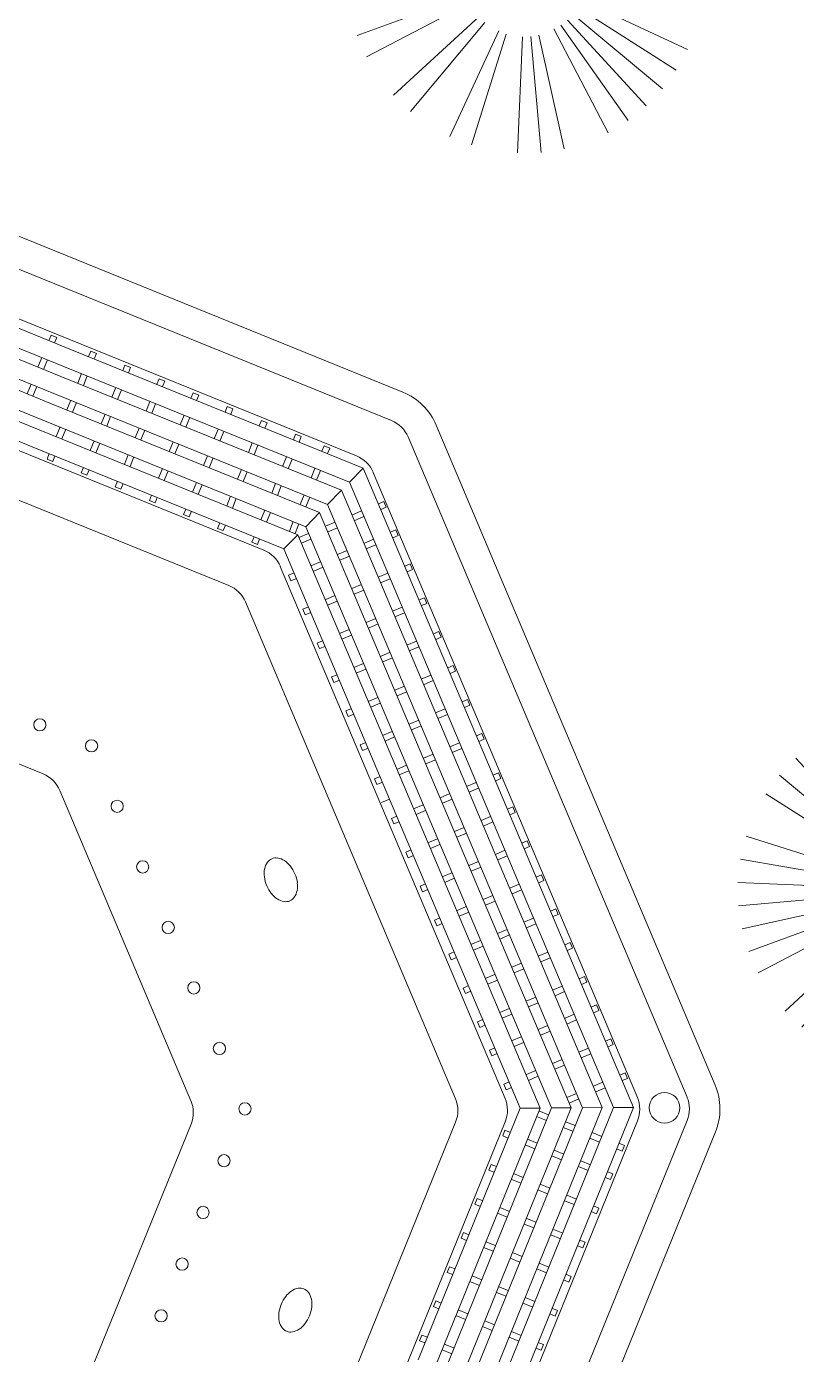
# Model space of a CAD drawing. Header units: millimetres. Extents: x 111 to 1506, y 14 to 566.
# Drawn here: x 222.566 to 223.826, y 123.277 to 125.45 of the extents above; entities that cross this region are included whole.
import ezdxf

# ---------------------------------------------------------------- set-up
doc = ezdxf.new("R2010")
doc.units = ezdxf.units.MM
for name, color, linetype, lineweight in [('G', 254, 'Continuous', 5), ('PALMERAS114', 114, 'Continuous', 5), ('PLUMA 0.05', 240, 'Continuous', 5)]:
    doc.layers.add(name, color=color, linetype=linetype, lineweight=lineweight)
doc.styles.add('ATTR', font='romans.shx', dxfattribs={"width": 0.8, "height": 2.52})

# ---------------------------------------------------------------- blocks, each defined once
blk = doc.blocks.new('EVG7')
for p, q in [((-3.91, 19.67), (-9.01, 58.4)), ((1.55, 19.67), (6.65, 58.4)), ((-9.21, 18.3), (-24.14, 54.35)), ((-6.59, 19.1), (-16.71, 56.87)), ((4.23, 19.1), (14.35, 56.87)), ((6.85, 18.3), (21.78, 54.35)), ((-11.62, 16.99), (-31.18, 50.87)), ((9.26, 16.99), (28.82, 50.87)), ((-13.82, 15.38), (-37.7, 46.51)), ((-16, 13.74), (-43.6, 41.34)), ((-17.84, 11.7), (-48.78, 35.44)), ((15.48, 11.7), (46.42, 35.44)), ((17.04, 9.43), (50.78, 28.91)), ((-20.59, 6.96), (-56.61, 21.87)), ((18.24, 6.96), (54.25, 21.87)), ((-21.61, 4.39), (-59.13, 14.44)), ((19.8, 1.68), (58.31, 6.74)), ((-22.19, -1.09), (-61.18, -1.09)), ((-22.16, -3.85), (-60.66, -8.92)), ((19.8, -3.85), (58.31, -8.92)), ((19.83, -1.09), (58.82, -1.09)), ((19.25, -6.56), (56.78, -16.62)), ((-20.59, -9.13), (-56.61, -24.05)), ((-19.4, -11.61), (-53.14, -31.09)), ((-17.84, -13.87), (-48.78, -37.61)), ((-13.82, -17.56), (-37.7, -48.69)), ((11.46, -17.56), (35.35, -48.69)), ((13.64, -15.91), (41.25, -43.51)), ((15.48, -13.87), (46.42, -37.61)), ((-11.62, -19.17), (-31.18, -53.05)), ((-9.21, -20.47), (-24.14, -56.52)), ((-6.59, -21.27), (-16.71, -59.04)), ((-3.91, -21.84), (-9.01, -60.57)), ((-1.18, -22.12), (-1.18, -61.09)), ((4.23, -21.27), (14.35, -59.04)), ((6.85, -20.47), (21.78, -56.52)), ((9.26, -19.17), (28.82, -53.05))]:
    blk.add_line(p, q)
at = {"style": 'ATTR', "width": 0.8, "flags": 9}
blk.add_attdef('ESTCODE', (0, 0), '', height=0.7, dxfattribs=at)
blk = doc.blocks.new('ala')
at = {"layer": 'PLUMA 0.05', "color": 25}
for p, q in [((1561.8511, 61.8007), (1561.0222, 60.9717)), ((1562.9436, 61.8153), (1561.8865, 61.8153)), ((1562.9126, 61.7403), (1561.9175, 61.7403)), ((1561.9631, 61.7355), (1561.9631, 61.7259)), ((1561.9731, 61.7355), (1561.9631, 61.7355)), ((1561.9731, 61.7259), (1561.9731, 61.7355)), ((1562.0133, 61.7355), (1562.0133, 61.7259)), ((1562.0233, 61.7355), (1562.0133, 61.7355)), ((1562.0233, 61.7259), (1562.0233, 61.7355)), ((1562.0736, 61.7355), (1562.0736, 61.7259)), ((1562.0836, 61.7355), (1562.0736, 61.7355)), ((1562.0836, 61.7259), (1562.0836, 61.7355)), ((1562.1339, 61.7355), (1562.1339, 61.7259)), ((1562.1439, 61.7355), (1562.1339, 61.7355)), ((1562.1439, 61.7259), (1562.1439, 61.7355)), ((1562.1941, 61.7355), (1562.1941, 61.7259)), ((1562.2041, 61.7355), (1562.1941, 61.7355)), ((1562.2041, 61.7259), (1562.2041, 61.7355)), ((1562.2544, 61.7355), (1562.2544, 61.7259)), ((1562.2644, 61.7355), (1562.2544, 61.7355)), ((1562.2644, 61.7259), (1562.2644, 61.7355)), ((1562.3146, 61.7355), (1562.3146, 61.7259)), ((1562.3246, 61.7355), (1562.3146, 61.7355)), ((1562.3246, 61.7259), (1562.3246, 61.7355)), ((1561.8822, 61.7257), (1561.0972, 60.9407)), ((1561.8997, 61.7259), (1561.4613, 61.2875)), ((1561.9121, 61.6959), (1561.8997, 61.7259)), ((1561.8997, 61.7259), (1562.415, 61.7259)), ((1561.9121, 61.6959), (1561.4825, 61.2663)), ((1561.8522, 61.6921), (1561.8593, 61.6991)), ((1561.8591, 61.6852), (1561.8522, 61.6921)), ((1561.8593, 61.6991), (1561.8661, 61.6923)), ((1561.9121, 61.6959), (1562.415, 61.6959)), ((1561.9631, 61.6959), (1561.9631, 61.6788)), ((1561.9731, 61.6788), (1561.9731, 61.6959)), ((1562.0133, 61.6959), (1562.0133, 61.6788)), ((1562.0233, 61.6788), (1562.0233, 61.6959)), ((1562.0736, 61.6959), (1562.0736, 61.6788)), ((1562.0836, 61.6788), (1562.0836, 61.6959)), ((1562.1339, 61.6959), (1562.1339, 61.6788)), ((1562.1439, 61.6788), (1562.1439, 61.6959)), ((1562.1941, 61.6959), (1562.1941, 61.6788)), ((1562.2041, 61.6788), (1562.2041, 61.6959)), ((1562.2544, 61.6959), (1562.2544, 61.6788)), ((1562.2644, 61.6788), (1562.2644, 61.6959)), ((1562.3146, 61.6959), (1562.3146, 61.6788)), ((1562.3246, 61.6788), (1562.3246, 61.6959)), ((1561.9192, 61.6788), (1561.4946, 61.2542)), ((1561.8874, 61.6711), (1561.8994, 61.659)), ((1561.9316, 61.6488), (1561.9192, 61.6788)), ((1561.9192, 61.6788), (1562.415, 61.6788)), ((1561.9316, 61.6488), (1561.5158, 61.233)), ((1561.8096, 61.6495), (1561.8167, 61.6565)), ((1561.8165, 61.6426), (1561.8096, 61.6495)), ((1561.8167, 61.6565), (1561.8235, 61.6497)), ((1561.8923, 61.652), (1561.8803, 61.664)), ((1561.9316, 61.6488), (1562.415, 61.6488)), ((1561.9631, 61.6488), (1561.9631, 61.6318)), ((1561.9731, 61.6318), (1561.9731, 61.6488)), ((1562.0133, 61.6488), (1562.0133, 61.6318)), ((1562.0233, 61.6318), (1562.0233, 61.6488)), ((1562.0736, 61.6488), (1562.0736, 61.6318)), ((1562.0836, 61.6318), (1562.0836, 61.6488)), ((1562.1339, 61.6488), (1562.1339, 61.6318)), ((1562.1439, 61.6318), (1562.1439, 61.6488)), ((1562.1941, 61.6488), (1562.1941, 61.6318)), ((1562.2041, 61.6318), (1562.2041, 61.6488)), ((1562.2544, 61.6488), (1562.2544, 61.6318)), ((1562.2644, 61.6318), (1562.2644, 61.6488)), ((1562.3146, 61.6488), (1562.3146, 61.6318)), ((1562.3246, 61.6318), (1562.3246, 61.6488)), ((1561.9387, 61.6318), (1561.5279, 61.221)), ((1561.8447, 61.6285), (1561.8568, 61.6164)), ((1561.9256, 61.6187), (1561.9136, 61.6308)), ((1561.9206, 61.6378), (1561.9327, 61.6258)), ((1561.9511, 61.6018), (1561.9387, 61.6318)), ((1561.9387, 61.6318), (1562.415, 61.6318)), ((1561.767, 61.6068), (1561.7741, 61.6139)), ((1561.7738, 61.6), (1561.767, 61.6068)), ((1561.7741, 61.6139), (1561.7809, 61.6071)), ((1561.8497, 61.6094), (1561.8377, 61.6214)), ((1561.9511, 61.6018), (1561.5491, 61.1997)), ((1561.9582, 61.5847), (1561.5612, 61.1877)), ((1561.8021, 61.5859), (1561.8142, 61.5738)), ((1561.883, 61.5761), (1561.8709, 61.5881)), ((1561.878, 61.5952), (1561.8901, 61.5832)), ((1561.9511, 61.6018), (1562.415, 61.6018)), ((1561.9706, 61.5547), (1561.9582, 61.5847)), ((1561.9582, 61.5847), (1562.415, 61.5847)), ((1561.9631, 61.6018), (1561.9631, 61.5847)), ((1561.9731, 61.5847), (1561.9731, 61.6018)), ((1562.0133, 61.6018), (1562.0133, 61.5847)), ((1562.0233, 61.5847), (1562.0233, 61.6018)), ((1562.0736, 61.6018), (1562.0736, 61.5847)), ((1562.0836, 61.5847), (1562.0836, 61.6018)), ((1562.1339, 61.6018), (1562.1339, 61.5847)), ((1562.1439, 61.5847), (1562.1439, 61.6018)), ((1562.1941, 61.6018), (1562.1941, 61.5847)), ((1562.2041, 61.5847), (1562.2041, 61.6018)), ((1562.2544, 61.6018), (1562.2544, 61.5847)), ((1562.2644, 61.5847), (1562.2644, 61.6018)), ((1562.3146, 61.6018), (1562.3146, 61.5847)), ((1562.3246, 61.5847), (1562.3246, 61.6018)), ((1562.3749, 61.6018), (1562.3749, 61.5847)), ((1562.3849, 61.5847), (1562.3849, 61.6018)), ((1561.7315, 61.5713), (1561.7386, 61.5784)), ((1561.7383, 61.5645), (1561.7315, 61.5713)), ((1561.7386, 61.5784), (1561.7454, 61.5716)), ((1561.8071, 61.5668), (1561.7951, 61.5788)), ((1561.9113, 61.5619), (1561.9234, 61.5499)), ((1561.9706, 61.5547), (1561.5824, 61.1665)), ((1561.7716, 61.5312), (1561.7595, 61.5433)), ((1561.7666, 61.5503), (1561.7787, 61.5383)), ((1561.8404, 61.5335), (1561.8283, 61.5455)), ((1561.8354, 61.5526), (1561.8475, 61.5405)), ((1561.9163, 61.5428), (1561.9042, 61.5549)), ((1561.9706, 61.5547), (1562.415, 61.5547)), ((1562.8297, 61.5403), (1562.0004, 61.5403)), ((1562.0133, 61.5547), (1562.0133, 61.5451)), ((1562.0233, 61.5451), (1562.0133, 61.5451)), ((1562.0233, 61.5451), (1562.0233, 61.5547)), ((1562.0736, 61.5547), (1562.0736, 61.5451)), ((1562.0836, 61.5451), (1562.0736, 61.5451)), ((1562.0836, 61.5451), (1562.0836, 61.5547)), ((1562.1339, 61.5547), (1562.1339, 61.5451)), ((1562.1439, 61.5451), (1562.1339, 61.5451)), ((1562.1439, 61.5451), (1562.1439, 61.5547)), ((1562.1941, 61.5547), (1562.1941, 61.5451)), ((1562.2041, 61.5451), (1562.1941, 61.5451)), ((1562.2041, 61.5451), (1562.2041, 61.5547)), ((1562.2544, 61.5547), (1562.2544, 61.5451)), ((1562.2644, 61.5451), (1562.2544, 61.5451)), ((1562.2644, 61.5451), (1562.2644, 61.5547)), ((1562.3146, 61.5547), (1562.3146, 61.5451)), ((1562.3246, 61.5451), (1562.3146, 61.5451)), ((1562.3246, 61.5451), (1562.3246, 61.5547)), ((1562.3749, 61.5547), (1562.3749, 61.5451)), ((1562.3849, 61.5451), (1562.3749, 61.5451)), ((1562.3849, 61.5451), (1562.3849, 61.5547)), ((1561.965, 61.5257), (1561.2972, 60.8578)), ((1561.6889, 61.5287), (1561.6959, 61.5358)), ((1561.6957, 61.5219), (1561.6889, 61.5287)), ((1561.6959, 61.5358), (1561.7028, 61.5289)), ((1561.8687, 61.5193), (1561.8807, 61.5073)), ((1561.9443, 61.5148), (1561.9375, 61.5216)), ((1561.9443, 61.5148), (1561.9514, 61.5218)), ((1561.9446, 61.5287), (1561.9514, 61.5218)), ((1561.729, 61.4886), (1561.7169, 61.5007)), ((1561.724, 61.5077), (1561.736, 61.4957)), ((1561.8049, 61.4979), (1561.7928, 61.51)), ((1561.7999, 61.5171), (1561.8119, 61.505)), ((1561.8737, 61.5002), (1561.8616, 61.5123)), ((1561.6463, 61.4861), (1561.6533, 61.4932)), ((1561.6531, 61.4793), (1561.6463, 61.4861)), ((1561.6533, 61.4932), (1561.6602, 61.4863)), ((1561.7573, 61.4745), (1561.7693, 61.4624)), ((1561.8381, 61.4647), (1561.8261, 61.4767)), ((1561.8331, 61.4838), (1561.8452, 61.4717)), ((1561.9017, 61.4722), (1561.8949, 61.479)), ((1561.9017, 61.4722), (1561.9088, 61.4792)), ((1561.902, 61.4861), (1561.9088, 61.4792)), ((1561.6864, 61.446), (1561.6743, 61.458)), ((1561.6814, 61.4651), (1561.6934, 61.4531)), ((1561.7622, 61.4553), (1561.7502, 61.4674)), ((1562.7986, 61.4653), (1562.0314, 61.4653)), ((1561.9961, 61.4507), (1561.3722, 60.8268)), ((1561.6036, 61.4435), (1561.6107, 61.4505)), ((1561.6105, 61.4367), (1561.6036, 61.4435)), ((1561.6107, 61.4505), (1561.6175, 61.4437)), ((1561.7146, 61.4318), (1561.7267, 61.4198)), ((1561.7955, 61.422), (1561.7835, 61.4341)), ((1561.7905, 61.4412), (1561.8026, 61.4291)), ((1561.8662, 61.4366), (1561.8593, 61.4434)), ((1561.8662, 61.4366), (1561.8732, 61.4437)), ((1561.8664, 61.4505), (1561.8732, 61.4437)), ((1561.6437, 61.4034), (1561.6317, 61.4154)), ((1561.6388, 61.4225), (1561.6508, 61.4104)), ((1561.7196, 61.4127), (1561.7076, 61.4248)), ((1561.561, 61.4009), (1561.5681, 61.4079)), ((1561.5679, 61.394), (1561.561, 61.4009)), ((1561.5681, 61.4079), (1561.5749, 61.4011)), ((1561.672, 61.3892), (1561.6841, 61.3772)), ((1561.7529, 61.3794), (1561.7409, 61.3915)), ((1561.7479, 61.3986), (1561.76, 61.3865)), ((1561.8236, 61.394), (1561.8167, 61.4008)), ((1561.8236, 61.394), (1561.8306, 61.4011)), ((1561.8238, 61.4079), (1561.8306, 61.4011)), ((1561.6011, 61.3608), (1561.5891, 61.3728)), ((1561.5961, 61.3799), (1561.6082, 61.3678)), ((1561.677, 61.3701), (1561.665, 61.3822)), ((1561.5184, 61.3583), (1561.5255, 61.3653)), ((1561.5252, 61.3514), (1561.5184, 61.3583)), ((1561.5255, 61.3653), (1561.5323, 61.3585)), ((1561.6294, 61.3466), (1561.6415, 61.3346)), ((1561.7103, 61.3368), (1561.6982, 61.3489)), ((1561.7053, 61.356), (1561.7174, 61.3439)), ((1561.7809, 61.3514), (1561.7741, 61.3582)), ((1561.7809, 61.3514), (1561.788, 61.3585)), ((1561.7812, 61.3653), (1561.788, 61.3585)), ((1561.4758, 61.3156), (1561.4829, 61.3227)), ((1561.4829, 61.3227), (1561.4897, 61.3159)), ((1561.5585, 61.3182), (1561.5465, 61.3302)), ((1561.5535, 61.3373), (1561.5656, 61.3252)), ((1561.6344, 61.3275), (1561.6224, 61.3395)), ((1561.7386, 61.3227), (1561.7454, 61.3159)), ((1561.4826, 61.3088), (1561.4758, 61.3156)), ((1561.5868, 61.304), (1561.5989, 61.2919)), ((1561.6677, 61.2942), (1561.6556, 61.3063)), ((1561.6627, 61.3133), (1561.6748, 61.3013)), ((1561.7383, 61.3088), (1561.7315, 61.3156)), ((1561.7383, 61.3088), (1561.7454, 61.3159)), ((1561.0969, 60.9231), (1561.4613, 61.2875)), ((1561.5159, 61.2755), (1561.5039, 61.2876)), ((1561.5109, 61.2947), (1561.523, 61.2826)), ((1561.5918, 61.2849), (1561.5797, 61.2969)), ((1561.696, 61.2801), (1561.7028, 61.2732)), ((1561.127, 60.9107), (1561.4825, 61.2663)), ((1561.4332, 61.273), (1561.4261, 61.266)), ((1561.4261, 61.266), (1561.433, 61.2591)), ((1561.44, 61.2662), (1561.4332, 61.273)), ((1561.5442, 61.2614), (1561.5563, 61.2493)), ((1561.6251, 61.2516), (1561.613, 61.2637)), ((1561.6201, 61.2707), (1561.6321, 61.2587)), ((1561.6957, 61.2662), (1561.6889, 61.273)), ((1561.6957, 61.2662), (1561.7028, 61.2732)), ((1561.144, 60.9036), (1561.4946, 61.2542)), ((1561.4542, 61.2379), (1561.4662, 61.2259)), ((1561.4733, 61.2329), (1561.4612, 61.245)), ((1561.5492, 61.2423), (1561.5371, 61.2543)), ((1561.6534, 61.2375), (1561.6602, 61.2306)), ((1561.174, 60.8912), (1561.5158, 61.233)), ((1561.1911, 60.8841), (1561.5279, 61.221)), ((1561.3906, 61.2304), (1561.3835, 61.2233)), ((1561.3835, 61.2233), (1561.3903, 61.2165)), ((1561.3974, 61.2236), (1561.3906, 61.2304)), ((1561.5825, 61.209), (1561.5704, 61.2211)), ((1561.5775, 61.2281), (1561.5895, 61.2161)), ((1561.6531, 61.2236), (1561.6463, 61.2304)), ((1561.6531, 61.2236), (1561.6602, 61.2306)), ((1561.2211, 60.8717), (1561.5491, 61.1997)), ((1561.4116, 61.1953), (1561.4236, 61.1833)), ((1561.4307, 61.1903), (1561.4186, 61.2024)), ((1561.4874, 61.2046), (1561.4995, 61.1926)), ((1561.5066, 61.1997), (1561.4945, 61.2117)), ((1561.6108, 61.1948), (1561.6176, 61.188)), ((1561.2381, 60.8647), (1561.5612, 61.1877)), ((1561.348, 61.1878), (1561.3409, 61.1807)), ((1561.3409, 61.1807), (1561.3477, 61.1739)), ((1561.3548, 61.181), (1561.348, 61.1878)), ((1561.5207, 61.1714), (1561.5328, 61.1593)), ((1561.5399, 61.1664), (1561.5278, 61.1784)), ((1561.6105, 61.181), (1561.6037, 61.1878)), ((1561.6105, 61.181), (1561.6176, 61.188)), ((1561.2681, 60.8522), (1561.5824, 61.1665)), ((1561.369, 61.1527), (1561.381, 61.1406)), ((1561.3881, 61.1477), (1561.376, 61.1598)), ((1561.4448, 61.162), (1561.4569, 61.15)), ((1561.464, 61.157), (1561.4519, 61.1691)), ((1561.5824, 61.1665), (1561.5926, 61.1563)), ((1561.3054, 61.1452), (1561.2983, 61.1381)), ((1561.2983, 61.1381), (1561.3051, 61.1313)), ((1561.3122, 61.1384), (1561.3054, 61.1452)), ((1561.4781, 61.1288), (1561.4902, 61.1167)), ((1561.4972, 61.1238), (1561.4852, 61.1358)), ((1561.554, 61.1381), (1561.5608, 61.1313)), ((1561.5679, 61.1383), (1561.5608, 61.1313)), ((1561.5679, 61.1383), (1561.5611, 61.1452)), ((1561.3263, 61.1101), (1561.3384, 61.098)), ((1561.3455, 61.1051), (1561.3334, 61.1172)), ((1561.4022, 61.1194), (1561.4143, 61.1074)), ((1561.4214, 61.1144), (1561.4093, 61.1265)), ((1561.2628, 61.1026), (1561.2557, 61.0955)), ((1561.2557, 61.0955), (1561.2625, 61.0887)), ((1561.2696, 61.0958), (1561.2628, 61.1026)), ((1561.3787, 61.0718), (1561.3667, 61.0839)), ((1561.4355, 61.0861), (1561.4476, 61.0741)), ((1561.4546, 61.0812), (1561.4426, 61.0932)), ((1561.5114, 61.0955), (1561.5182, 61.0887)), ((1561.5253, 61.0957), (1561.5182, 61.0887)), ((1561.5253, 61.0957), (1561.5185, 61.1026)), ((1561.2837, 61.0675), (1561.2958, 61.0554)), ((1561.3029, 61.0625), (1561.2908, 61.0745)), ((1561.3596, 61.0768), (1561.3717, 61.0648)), ((1562.633, 61.0653), (1562.1971, 61.0653)), ((1561.2201, 61.06), (1561.2131, 61.0529)), ((1561.2131, 61.0529), (1561.2199, 61.0461)), ((1561.227, 61.0532), (1561.2201, 61.06)), ((1561.3361, 61.0292), (1561.3241, 61.0413)), ((1561.3929, 61.0435), (1561.405, 61.0315)), ((1561.412, 61.0385), (1561.4, 61.0506)), ((1561.4688, 61.0529), (1561.4756, 61.046)), ((1561.4827, 61.0531), (1561.4756, 61.046)), ((1561.4827, 61.0531), (1561.4758, 61.0599)), ((1562.1618, 61.0507), (1561.7722, 60.6611)), ((1561.2411, 61.0249), (1561.2532, 61.0128)), ((1561.2602, 61.0199), (1561.2482, 61.0319)), ((1561.317, 61.0342), (1561.3291, 61.0221)), ((1561.1775, 61.0174), (1561.1705, 61.0103)), ((1561.1705, 61.0103), (1561.1773, 61.0035)), ((1561.1844, 61.0105), (1561.1775, 61.0174)), ((1561.2935, 60.9866), (1561.2815, 60.9987)), ((1561.3503, 61.0009), (1561.3623, 60.9889)), ((1561.3694, 60.9959), (1561.3574, 61.008)), ((1561.4262, 61.0103), (1561.433, 61.0034)), ((1561.4401, 61.0105), (1561.433, 61.0034)), ((1561.4401, 61.0105), (1561.4332, 61.0173)), ((1561.142, 60.9818), (1561.1349, 60.9748)), ((1561.1349, 60.9748), (1561.1417, 60.9679)), ((1561.1488, 60.975), (1561.142, 60.9818)), ((1561.1985, 60.9823), (1561.2106, 60.9702)), ((1561.2176, 60.9773), (1561.2056, 60.9893)), ((1561.2744, 60.9916), (1561.2865, 60.9795)), ((1561.3974, 60.9679), (1561.3906, 60.9747)), ((1561.1821, 60.9417), (1561.17, 60.9538)), ((1561.2509, 60.944), (1561.2389, 60.956)), ((1561.3077, 60.9583), (1561.3197, 60.9463)), ((1561.3268, 60.9533), (1561.3147, 60.9654)), ((1561.3836, 60.9676), (1561.3904, 60.9608)), ((1561.3974, 60.9679), (1561.3904, 60.9608)), ((1561.0075, 60.9364), (1561.0075, 59.8792)), ((1561.163, 60.9467), (1561.175, 60.9347)), ((1561.2318, 60.949), (1561.2438, 60.9369)), ((1561.3548, 60.9253), (1561.348, 60.9321)), ((1561.127, 60.9107), (1561.0969, 60.9231)), ((1561.0969, 60.9231), (1561.0969, 60.4078)), ((1561.127, 60.9107), (1561.127, 60.4078)), ((1561.1962, 60.9134), (1561.2083, 60.9014)), ((1561.2154, 60.9084), (1561.2033, 60.9205)), ((1561.2651, 60.9157), (1561.2771, 60.9036)), ((1561.2842, 60.9107), (1561.2721, 60.9228)), ((1561.3409, 60.925), (1561.3478, 60.9182)), ((1561.3548, 60.9253), (1561.3478, 60.9182)), ((1561.0825, 60.9053), (1561.0825, 59.9103)), ((1561.174, 60.8912), (1561.144, 60.9036)), ((1561.144, 60.9036), (1561.144, 60.4078)), ((1561.174, 60.8912), (1561.174, 60.4078)), ((1561.3122, 60.8827), (1561.3054, 60.8895)), ((1561.2211, 60.8717), (1561.1911, 60.8841)), ((1561.1911, 60.8841), (1561.1911, 60.4078)), ((1561.2211, 60.8717), (1561.2211, 60.4078)), ((1561.2295, 60.8802), (1561.2416, 60.8681)), ((1561.2486, 60.8752), (1561.2366, 60.8872)), ((1561.2983, 60.8824), (1561.3052, 60.8756)), ((1561.3122, 60.8827), (1561.3052, 60.8756)), ((1561.0873, 60.8498), (1561.0873, 60.8598)), ((1561.0873, 60.8598), (1561.0969, 60.8598)), ((1561.0969, 60.8498), (1561.0873, 60.8498)), ((1561.127, 60.8598), (1561.144, 60.8598)), ((1561.144, 60.8498), (1561.127, 60.8498)), ((1561.174, 60.8598), (1561.1911, 60.8598)), ((1561.1911, 60.8498), (1561.174, 60.8498)), ((1561.2211, 60.8598), (1561.2381, 60.8598)), ((1561.2381, 60.8498), (1561.2211, 60.8498)), ((1561.2681, 60.8522), (1561.2381, 60.8647)), ((1561.2381, 60.8647), (1561.2381, 60.4078)), ((1561.2681, 60.8522), (1561.2681, 60.4078)), ((1561.2825, 60.8225), (1561.2825, 59.9931)), ((1561.0873, 60.7995), (1561.0873, 60.8095)), ((1561.0873, 60.8095), (1561.0969, 60.8095)), ((1561.127, 60.8095), (1561.144, 60.8095)), ((1561.174, 60.8095), (1561.1911, 60.8095)), ((1561.2211, 60.8095), (1561.2381, 60.8095)), ((1561.2681, 60.8095), (1561.2778, 60.8095)), ((1561.2778, 60.7995), (1561.2778, 60.8095)), ((1561.0969, 60.7995), (1561.0873, 60.7995)), ((1561.144, 60.7995), (1561.127, 60.7995)), ((1561.1911, 60.7995), (1561.174, 60.7995)), ((1561.2381, 60.7995), (1561.2211, 60.7995)), ((1561.2778, 60.7995), (1561.2681, 60.7995)), ((1561.3575, 60.7914), (1561.3575, 60.0242)), ((1561.0873, 60.7392), (1561.0873, 60.7492)), ((1561.0873, 60.7492), (1561.0969, 60.7492)), ((1561.0969, 60.7392), (1561.0873, 60.7392)), ((1561.127, 60.7492), (1561.144, 60.7492)), ((1561.144, 60.7392), (1561.127, 60.7392)), ((1561.174, 60.7492), (1561.1911, 60.7492)), ((1561.1911, 60.7392), (1561.174, 60.7392)), ((1561.2211, 60.7492), (1561.2381, 60.7492)), ((1561.2381, 60.7392), (1561.2211, 60.7392)), ((1561.2681, 60.7492), (1561.2778, 60.7492)), ((1561.2778, 60.7392), (1561.2681, 60.7392)), ((1561.2778, 60.7392), (1561.2778, 60.7492)), ((1561.0873, 60.679), (1561.0873, 60.689)), ((1561.0873, 60.689), (1561.0969, 60.689)), ((1561.0969, 60.679), (1561.0873, 60.679)), ((1561.127, 60.689), (1561.144, 60.689)), ((1561.144, 60.679), (1561.127, 60.679)), ((1561.174, 60.689), (1561.1911, 60.689)), ((1561.1911, 60.679), (1561.174, 60.679)), ((1561.2211, 60.689), (1561.2381, 60.689)), ((1561.2381, 60.679), (1561.2211, 60.679)), ((1561.2681, 60.689), (1561.2778, 60.689)), ((1561.2778, 60.679), (1561.2681, 60.679)), ((1561.2778, 60.679), (1561.2778, 60.689)), ((1561.0873, 60.6187), (1561.0873, 60.6287)), ((1561.0873, 60.6287), (1561.0969, 60.6287)), ((1561.127, 60.6287), (1561.144, 60.6287)), ((1561.174, 60.6287), (1561.1911, 60.6287)), ((1561.2211, 60.6287), (1561.2381, 60.6287)), ((1561.2681, 60.6287), (1561.2778, 60.6287)), ((1561.2778, 60.6187), (1561.2778, 60.6287)), ((1561.0969, 60.6187), (1561.0873, 60.6187)), ((1561.144, 60.6187), (1561.127, 60.6187)), ((1561.1911, 60.6187), (1561.174, 60.6187)), ((1561.2381, 60.6187), (1561.2211, 60.6187)), ((1561.2778, 60.6187), (1561.2681, 60.6187)), ((1561.7575, 60.6257), (1561.7575, 60.1899)), ((1561.0873, 60.5585), (1561.0873, 60.5685)), ((1561.0873, 60.5685), (1561.0969, 60.5685)), ((1561.127, 60.5685), (1561.144, 60.5685)), ((1561.174, 60.5685), (1561.1911, 60.5685)), ((1561.2211, 60.5685), (1561.2381, 60.5685)), ((1561.2681, 60.5685), (1561.2778, 60.5685)), ((1561.2778, 60.5585), (1561.2778, 60.5685)), ((1561.0969, 60.5585), (1561.0873, 60.5585)), ((1561.144, 60.5585), (1561.127, 60.5585)), ((1561.1911, 60.5585), (1561.174, 60.5585)), ((1561.2381, 60.5585), (1561.2211, 60.5585)), ((1561.2778, 60.5585), (1561.2681, 60.5585)), ((1561.0873, 60.4982), (1561.0873, 60.5082)), ((1561.0873, 60.5082), (1561.0969, 60.5082)), ((1561.0969, 60.4982), (1561.0873, 60.4982)), ((1561.127, 60.5082), (1561.144, 60.5082)), ((1561.144, 60.4982), (1561.127, 60.4982)), ((1561.174, 60.5082), (1561.1911, 60.5082)), ((1561.1911, 60.4982), (1561.174, 60.4982)), ((1561.2211, 60.5082), (1561.2381, 60.5082)), ((1561.2381, 60.4982), (1561.2211, 60.4982)), ((1561.2681, 60.5082), (1561.2778, 60.5082)), ((1561.2778, 60.4982), (1561.2681, 60.4982)), ((1561.2778, 60.4982), (1561.2778, 60.5082)), ((1561.0873, 60.4379), (1561.0873, 60.4479)), ((1561.0873, 60.4479), (1561.0969, 60.4479)), ((1561.0969, 60.4379), (1561.0873, 60.4379)), ((1561.127, 60.4479), (1561.144, 60.4479)), ((1561.144, 60.4379), (1561.127, 60.4379)), ((1561.174, 60.4479), (1561.1911, 60.4479)), ((1561.1911, 60.4379), (1561.174, 60.4379)), ((1561.2211, 60.4479), (1561.2381, 60.4479)), ((1561.2381, 60.4379), (1561.2211, 60.4379)), ((1561.2681, 60.4479), (1561.2778, 60.4479)), ((1561.2778, 60.4379), (1561.2681, 60.4379)), ((1561.2778, 60.4379), (1561.2778, 60.4479)), ((1561.0969, 59.8925), (1561.0969, 60.4078)), ((1561.127, 59.9049), (1561.127, 60.4078)), ((1561.144, 59.912), (1561.144, 60.4078)), ((1561.174, 59.9244), (1561.174, 60.4078)), ((1561.1911, 59.9315), (1561.1911, 60.4078)), ((1561.2211, 59.9439), (1561.2211, 60.4078)), ((1561.2381, 59.951), (1561.2381, 60.4078)), ((1561.2681, 59.9634), (1561.2681, 60.4078)), ((1561.0969, 60.3777), (1561.0873, 60.3777)), ((1561.0873, 60.3777), (1561.0873, 60.3677)), ((1561.0873, 60.3677), (1561.0969, 60.3677)), ((1561.144, 60.3777), (1561.127, 60.3777)), ((1561.127, 60.3677), (1561.144, 60.3677)), ((1561.1911, 60.3777), (1561.174, 60.3777)), ((1561.174, 60.3677), (1561.1911, 60.3677))]:
    blk.add_line(p, q, dxfattribs=at)
blk.add_lwpolyline([(1563.8725, 60.9364), (1563.8725, 59.8792, -0.198912), (1563.8432, 59.8085), (1563.0143, 58.9796, -0.198912), (1562.9436, 58.9503), (1561.8865, 58.9503, -0.198912), (1561.8157, 58.9796), (1560.9868, 59.8085, -0.198912), (1560.9575, 59.8792), (1560.9575, 60.9364, -0.198912), (1560.9868, 61.0071), (1561.8157, 61.836, -0.198912), (1561.8865, 61.8653), (1562.9436, 61.8653, -0.198912), (1563.0143, 61.836), (1563.8432, 61.0071, -0.198912)], format="xyb", close=True, dxfattribs=at)
for centre, radius in [((1561.8812, 61.7733), 0.025), ((1562.1411, 61.1378), 0.01), ((1562.2324, 61.1378), 0.01), ((1562.3237, 61.1378), 0.01), ((1562.415, 61.1378), 0.01), ((1562.5064, 61.1378), 0.01), ((1562.0651, 61.0618), 0.01), ((1561.9891, 60.9858), 0.01), ((1561.9131, 60.9098), 0.01), ((1561.8371, 60.8338), 0.01), ((1561.761, 60.7578), 0.01), ((1561.685, 60.6818), 0.01), ((1561.685, 60.5904), 0.01)]:
    blk.add_circle(centre, radius, dxfattribs=at)
for centre, radius, start, end in [((1561.8865, 61.7653), 0.05, 90, 135), ((1561.9175, 61.6903), 0.05, 90, 135), ((1562.0004, 61.4903), 0.05, 90, 135), ((1562.0314, 61.4153), 0.05, 90, 135), ((1562.3946, 61.3378), 0.017, 148.1465, 180), ((1562.4044, 61.3317), 0.0286, 123.6901, 148.1465), ((1562.4108, 61.322), 0.0402, 105.4371, 123.6901), ((1562.415, 61.3068), 0.0561, 90, 105.4371), ((1562.415, 61.3068), 0.0561, 74.5629, 90), ((1562.4193, 61.322), 0.0402, 56.3099, 74.5629), ((1562.4257, 61.3317), 0.0286, 31.8535, 56.3099), ((1562.4355, 61.3378), 0.017, 0, 31.8535), ((1562.3946, 61.3378), 0.017, 180, 211.8535), ((1562.4044, 61.3439), 0.0286, 211.8535, 236.3099), ((1562.4257, 61.3439), 0.0286, 303.6901, 328.1465), ((1562.4355, 61.3378), 0.017, 328.1465, 0), ((1562.4108, 61.3536), 0.0402, 236.3099, 254.5629), ((1562.415, 61.3689), 0.0561, 254.5629, 270), ((1562.415, 61.3689), 0.0561, 270, 285.4371), ((1562.4193, 61.3536), 0.0402, 285.4371, 303.6901), ((1561.7936, 61.0293), 0.0561, 135, 150.4371), ((1561.7936, 61.0293), 0.0561, 119.5629, 135), ((1561.7858, 61.043), 0.0402, 101.3099, 119.5629), ((1561.7835, 61.0544), 0.0286, 76.8535, 101.3099), ((1561.7861, 61.0657), 0.017, 45, 76.8535), ((1561.7861, 61.0657), 0.017, 13.1465, 45), ((1561.7749, 61.0631), 0.0286, 348.6901, 13.1465), ((1562.1971, 61.0153), 0.05, 90, 135), ((1561.7684, 61.0394), 0.0286, 168.6901, 193.1465), ((1561.7798, 61.0371), 0.0402, 150.4371, 168.6901), ((1561.7497, 61.0732), 0.0561, 315, 330.4371), ((1561.7635, 61.0653), 0.0402, 330.4371, 348.6901), ((1561.7572, 61.0367), 0.017, 193.1465, 225), ((1561.7572, 61.0367), 0.017, 225, 256.8535), ((1561.7598, 61.048), 0.0286, 256.8535, 281.3099), ((1561.7575, 61.0594), 0.0402, 281.3099, 299.5629), ((1561.7497, 61.0732), 0.0561, 299.5629, 315), ((1561.0575, 60.9364), 0.05, 135, 180), ((1561.1325, 60.9053), 0.05, 135, 180), ((1561.3325, 60.8225), 0.05, 135, 180), ((1561.4075, 60.7914), 0.05, 135, 180), ((1561.8075, 60.6257), 0.05, 135, 180)]:
    blk.add_arc(centre, radius, start, end, dxfattribs=at)

msp = doc.modelspace()

# ---------------------------------------------------------------- hatches: boundary and pattern name
at = {"layer": 'G', "lineweight": 100, "ltscale": 1000}
h = msp.add_hatch(dxfattribs=at)
h.set_pattern_fill('AR-HBONE', color=256, scale=0.046, angle=-22.08523, style=0)
h.set_pattern_definition([(22.914772, (797.12783, 1599.99595), (0.097837146, 0.241122153), [0.552, -0.184]), (112.914772, (797.29731, 1600.0676), (0.097837146, 0.241122153), [0.552, -0.184])])
edge = h.paths.add_edge_path()
edge.add_line((235.50294, 146.48372), (237.44709, 145.9959))
edge.add_line((237.44709, 145.9959), (222.91738, 100.98918))
edge.add_line((222.91738, 100.98918), (220.93875, 101.37021))
edge.add_line((220.93875, 101.37021), (235.50409, 146.48343))

# ---------------------------------------------------------------- block references
at = {"color": 251, "lineweight": 100, "rotation": 247.9147716791316}
msp.add_blockref('ala', (753.6141, 1594.18569), dxfattribs=at)
at = {"layer": 'PALMERAS114', "extrusion": (0, 0, -1), "xscale": -0.004880888891868356, "yscale": 0.004880888891718753, "zscale": -0.004880888891868356, "rotation": 294.9205878507973}
for p in [(-223.37987, 125.54283), (-224.02067, 124.04464)]:
    msp.add_blockref('EVG7', p, dxfattribs=at)

doc.saveas('drawing.dxf')
